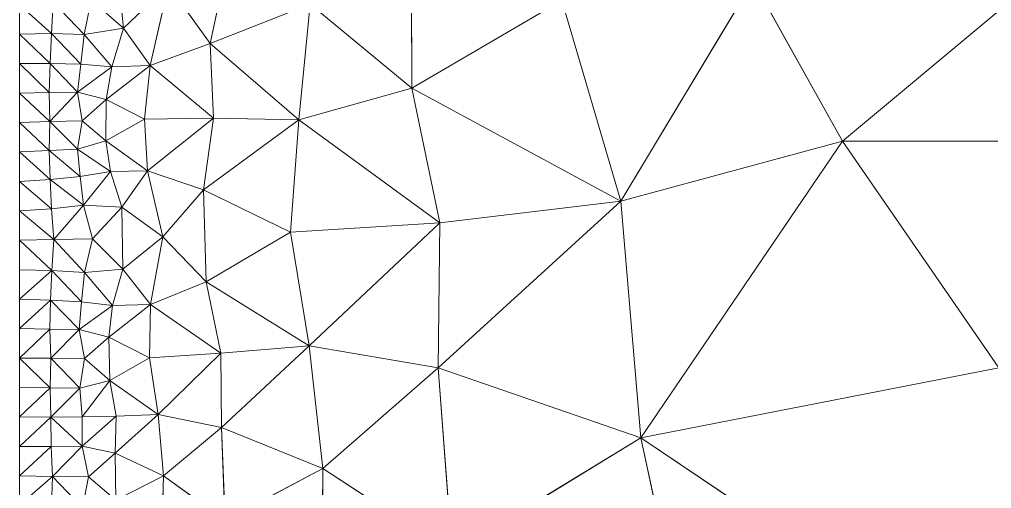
# Model space of a CAD drawing. Header units: metres. Extents: x 0 to 8, y 0 to 4.
# Drawn here: x 6 to 6.993, y 2.994 to 3.474 of the extents above; entities that cross this region are included whole.
import ezdxf

# ---------------------------------------------------------------- set-up
doc = ezdxf.new("R2010")
doc.units = ezdxf.units.M
doc.header["$MEASUREMENT"] = 0
doc.layers.add('losas-1', color=7, linetype='Continuous', lineweight=0)

msp = doc.modelspace()

# ---------------------------------------------------------------- linework, layer by layer
at = {"layer": 'losas-1'}
for p, q in [((6, 4), (6, 0)), ((6.39982, 3.61251), (6.40075, 3.40331)), ((6.21913, 3.56353), (6.19486, 3.44896)), ((6.10012, 3.52424), (6.10618, 3.46485)), ((6.15213, 3.50859), (6.10618, 3.46485)), ((6.15213, 3.50859), (6.13364, 3.42665)), ((6.19486, 3.44896), (6.15213, 3.50859)), ((6.74908, 3.51305), (6.61401, 3.28806)), ((6.8405, 3.34924), (6.74908, 3.51305)), ((6.03283, 3.45917), (6, 3.48872)), ((6.03283, 3.45917), (6.03441, 3.49115)), ((6.03441, 3.49115), (6.06599, 3.45842)), ((6.06599, 3.45842), (6.07316, 3.49347)), ((6.10618, 3.46485), (6.07316, 3.49347)), ((6.29676, 3.48926), (6.19486, 3.44896)), ((6.28536, 3.37114), (6.29676, 3.48926)), ((6.40075, 3.40331), (6.29676, 3.48926)), ((6.55394, 3.49287), (6.40075, 3.40331)), ((6.55394, 3.49287), (6.61401, 3.28806)), ((7, 3.48251), (6.8405, 3.34924)), ((6.10618, 3.46485), (6.06599, 3.45842)), ((6.09422, 3.42533), (6.10618, 3.46485)), ((6.13364, 3.42665), (6.10618, 3.46485)), ((6, 3.45865), (6.03283, 3.45917)), ((6.03137, 3.4286), (6, 3.45865)), ((6.03137, 3.4286), (6.03283, 3.45917)), ((6.03283, 3.45917), (6.06254, 3.42788)), ((6.06599, 3.45842), (6.03283, 3.45917)), ((6.06254, 3.42788), (6.06599, 3.45842)), ((6.06599, 3.45842), (6.09422, 3.42533)), ((6.19486, 3.44896), (6.13364, 3.42665)), ((6.19815, 3.37284), (6.19486, 3.44896)), ((6.28536, 3.37114), (6.19486, 3.44896)), ((6, 3.42857), (6.03137, 3.4286)), ((6.03039, 3.39889), (6, 3.42857)), ((6.03039, 3.39889), (6.03137, 3.4286)), ((6.03137, 3.4286), (6.05938, 3.3993)), ((6.06254, 3.42788), (6.03137, 3.4286)), ((6.05938, 3.3993), (6.06254, 3.42788)), ((6.09422, 3.42533), (6.05938, 3.3993)), ((6.09422, 3.42533), (6.06254, 3.42788)), ((6.13364, 3.42665), (6.08853, 3.39201)), ((6.09422, 3.42533), (6.08853, 3.39201)), ((6.13364, 3.42665), (6.09422, 3.42533)), ((6.13364, 3.42665), (6.12772, 3.37186)), ((6.13364, 3.42665), (6.19815, 3.37284)), ((6, 3.3985), (6.03039, 3.39889)), ((6.03111, 3.36927), (6, 3.3985)), ((6.05938, 3.3993), (6.03039, 3.39889)), ((6.03111, 3.36927), (6.03039, 3.39889)), ((6.05938, 3.3993), (6.03111, 3.36927)), ((6.06393, 3.37019), (6.05938, 3.3993)), ((6.08853, 3.39201), (6.05938, 3.3993)), ((6.40075, 3.40331), (6.28536, 3.37114)), ((6.42933, 3.26593), (6.40075, 3.40331)), ((6.61401, 3.28806), (6.40075, 3.40331)), ((6.08853, 3.39201), (6.06393, 3.37019)), ((6.08853, 3.39201), (6.0882, 3.34981)), ((6.12772, 3.37186), (6.08853, 3.39201)), ((6, 3.36842), (6.03111, 3.36927)), ((6.03031, 3.33969), (6, 3.36842)), ((6.03031, 3.33969), (6.03111, 3.36927)), ((6.06393, 3.37019), (6.03111, 3.36927)), ((6.03111, 3.36927), (6.05926, 3.34107)), ((6.05926, 3.34107), (6.06393, 3.37019)), ((6.0882, 3.34981), (6.06393, 3.37019)), ((6.12772, 3.37186), (6.0882, 3.34981)), ((6.19815, 3.37284), (6.12772, 3.37186)), ((6.12772, 3.37186), (6.13083, 3.31888)), ((6.19815, 3.37284), (6.13083, 3.31888)), ((6.18787, 3.29973), (6.19815, 3.37284)), ((6.28536, 3.37114), (6.18787, 3.29973)), ((6.28536, 3.37114), (6.19815, 3.37284)), ((6.28536, 3.37114), (6.27686, 3.25648)), ((6.28536, 3.37114), (6.42933, 3.26593)), ((6.0882, 3.34981), (6.05926, 3.34107)), ((6.09305, 3.31822), (6.0882, 3.34981)), ((6.0882, 3.34981), (6.13083, 3.31888)), ((6.61401, 3.28806), (6.8405, 3.34924)), ((6.8405, 3.34924), (6.63461, 3.04627)), ((7, 3.11781), (6.8405, 3.34924)), ((7.1595, 3.34924), (6.8405, 3.34924)), ((6, 3.33835), (6.03031, 3.33969)), ((6.03121, 3.31033), (6, 3.33835)), ((6.05926, 3.34107), (6.03031, 3.33969)), ((6.03121, 3.31033), (6.03031, 3.33969)), ((6.03031, 3.33969), (6.06205, 3.31324)), ((6.06205, 3.31324), (6.05926, 3.34107)), ((6.05926, 3.34107), (6.09305, 3.31822)), ((6.09305, 3.31822), (6.06205, 3.31324)), ((6.09305, 3.31822), (6.0655, 3.28385)), ((6.13083, 3.31888), (6.09305, 3.31822)), ((6.1046, 3.28209), (6.09305, 3.31822)), ((6.13083, 3.31888), (6.1046, 3.28209)), ((6.13083, 3.31888), (6.18787, 3.29973)), ((6.13083, 3.31888), (6.14649, 3.25155)), ((6, 3.30827), (6.03121, 3.31033)), ((6.03282, 3.28025), (6, 3.30827)), ((6.06205, 3.31324), (6.03121, 3.31033)), ((6.03282, 3.28025), (6.03121, 3.31033)), ((6.03121, 3.31033), (6.0655, 3.28385)), ((6.06205, 3.31324), (6.0655, 3.28385)), ((6.18787, 3.29973), (6.14649, 3.25155)), ((6.27686, 3.25648), (6.18787, 3.29973)), ((6.18787, 3.29973), (6.19051, 3.20574)), ((6.61401, 3.28806), (6.42746, 3.11784)), ((6.61401, 3.28806), (6.42933, 3.26593)), ((6.61401, 3.28806), (6.63461, 3.04627)), ((6, 3.2782), (6.03282, 3.28025)), ((6.03505, 3.24883), (6, 3.2782)), ((6.0655, 3.28385), (6.03282, 3.28025)), ((6.03505, 3.24883), (6.03282, 3.28025)), ((6.0655, 3.28385), (6.03505, 3.24883)), ((6.0655, 3.28385), (6.1046, 3.28209)), ((6.07471, 3.24969), (6.0655, 3.28385)), ((6.1046, 3.28209), (6.07471, 3.24969)), ((6.14649, 3.25155), (6.1046, 3.28209)), ((6.1046, 3.28209), (6.10566, 3.21848)), ((6.42933, 3.26593), (6.27686, 3.25648)), ((6.42933, 3.26593), (6.29576, 3.14039)), ((6.42746, 3.11784), (6.42933, 3.26593)), ((6.27686, 3.25648), (6.19051, 3.20574)), ((6.27686, 3.25648), (6.29576, 3.14039)), ((6, 3.24812), (6.03505, 3.24883)), ((6.03316, 3.21727), (6, 3.24812)), ((6.03505, 3.24883), (6.03316, 3.21727)), ((6.07471, 3.24969), (6.03505, 3.24883)), ((6.03505, 3.24883), (6.06628, 3.21506)), ((6.06628, 3.21506), (6.07471, 3.24969)), ((6.10566, 3.21848), (6.07471, 3.24969)), ((6.14649, 3.25155), (6.10566, 3.21848)), ((6.14649, 3.25155), (6.1337, 3.18264)), ((6.19051, 3.20574), (6.14649, 3.25155)), ((6, 3.21805), (6.03316, 3.21727)), ((6.03316, 3.21727), (6, 3.18797)), ((6.03316, 3.21727), (6.03182, 3.187)), ((6.03316, 3.21727), (6.06335, 3.18524)), ((6.06628, 3.21506), (6.03316, 3.21727)), ((6.10566, 3.21848), (6.06628, 3.21506)), ((6.09514, 3.18144), (6.10566, 3.21848)), ((6.1337, 3.18264), (6.10566, 3.21848)), ((6.06335, 3.18524), (6.06628, 3.21506)), ((6.06628, 3.21506), (6.09514, 3.18144)), ((6.19051, 3.20574), (6.1337, 3.18264)), ((6.20573, 3.13272), (6.19051, 3.20574)), ((6.29576, 3.14039), (6.19051, 3.20574)), ((6, 3.18797), (6.03182, 3.187)), ((6.03182, 3.187), (6, 3.15789)), ((6.03182, 3.187), (6.03115, 3.15741)), ((6.03182, 3.187), (6.06099, 3.15692)), ((6.06335, 3.18524), (6.03182, 3.187)), ((6.06099, 3.15692), (6.06335, 3.18524)), ((6.09514, 3.18144), (6.06099, 3.15692)), ((6.09514, 3.18144), (6.06335, 3.18524)), ((6.1337, 3.18264), (6.09112, 3.14899)), ((6.09112, 3.14899), (6.09514, 3.18144)), ((6.1337, 3.18264), (6.09514, 3.18144)), ((6.1337, 3.18264), (6.13281, 3.12787)), ((6.1337, 3.18264), (6.20573, 3.13272)), ((6, 3.15789), (6.03115, 3.15741)), ((6.03115, 3.15741), (6, 3.12782)), ((6.03115, 3.15741), (6.06099, 3.15692)), ((6.03215, 3.12753), (6.03115, 3.15741)), ((6.06099, 3.15692), (6.03215, 3.12753)), ((6.06099, 3.15692), (6.09112, 3.14899)), ((6.0663, 3.12719), (6.06099, 3.15692)), ((6.09112, 3.14899), (6.0663, 3.12719)), ((6.13281, 3.12787), (6.09112, 3.14899)), ((6.09112, 3.14899), (6.09229, 3.10481)), ((6.29576, 3.14039), (6.20573, 3.13272)), ((6.29576, 3.14039), (6.20628, 3.05671)), ((6.29576, 3.14039), (6.42746, 3.11784)), ((6.29576, 3.14039), (6.30962, 3.01501)), ((6, 3.12782), (6.03215, 3.12753)), ((6.03136, 3.09752), (6, 3.12782)), ((6.03136, 3.09752), (6.03215, 3.12753)), ((6.03215, 3.12753), (6.0615, 3.09711)), ((6.0663, 3.12719), (6.03215, 3.12753)), ((6.0615, 3.09711), (6.0663, 3.12719)), ((6.09229, 3.10481), (6.0663, 3.12719)), ((6.13281, 3.12787), (6.09229, 3.10481)), ((6.20573, 3.13272), (6.13281, 3.12787)), ((6.13281, 3.12787), (6.14176, 3.07019)), ((6.20573, 3.13272), (6.14176, 3.07019)), ((6.20628, 3.05671), (6.20573, 3.13272)), ((6.42746, 3.11784), (6.30962, 3.01501)), ((6.63461, 3.04627), (6.42746, 3.11784)), ((6.42746, 3.11784), (6.44192, 2.92873)), ((7, 3.11781), (6.63461, 3.04627)), ((6, 3.09774), (6.03136, 3.09752)), ((6.03136, 3.09752), (6, 3.06767)), ((6.03193, 3.06759), (6.03136, 3.09752)), ((6.0615, 3.09711), (6.03136, 3.09752)), ((6.0615, 3.09711), (6.03193, 3.06759)), ((6.09229, 3.10481), (6.0615, 3.09711)), ((6.0615, 3.09711), (6.06401, 3.06773)), ((6.09229, 3.10481), (6.06401, 3.06773)), ((6.09889, 3.06831), (6.09229, 3.10481)), ((6.14176, 3.07019), (6.09229, 3.10481)), ((6, 3.06767), (6.03193, 3.06759)), ((6.03193, 3.06759), (6, 3.03759)), ((6.06401, 3.06773), (6.03193, 3.06759)), ((6.03242, 3.03745), (6.03193, 3.06759)), ((6.03193, 3.06759), (6.06403, 3.03785)), ((6.06401, 3.06773), (6.09889, 3.06831)), ((6.06403, 3.03785), (6.06401, 3.06773)), ((6.09889, 3.06831), (6.06403, 3.03785)), ((6.14176, 3.07019), (6.09774, 3.03054)), ((6.09889, 3.06831), (6.09774, 3.03054)), ((6.14176, 3.07019), (6.09889, 3.06831)), ((6.14176, 3.07019), (6.20628, 3.05671)), ((6.14176, 3.07019), (6.1472, 3.00749)), ((6.20628, 3.05671), (6.1472, 3.00749)), ((6.30962, 3.01501), (6.20628, 3.05671)), ((6.20628, 3.05671), (6.20994, 2.96208)), ((6, 3.03759), (6.03242, 3.03745)), ((6.03242, 3.03745), (6, 3.00752)), ((6.06403, 3.03785), (6.03242, 3.03745)), ((6.03384, 3.00685), (6.03242, 3.03745)), ((6.06403, 3.03785), (6.03384, 3.00685)), ((6.07045, 3.00646), (6.06403, 3.03785)), ((6.09774, 3.03054), (6.06403, 3.03785)), ((6.63461, 3.04627), (6.44192, 2.92873)), ((6.69107, 2.78267), (6.63461, 3.04627)), ((6.63461, 3.04627), (7, 2.80062)), ((6.09774, 3.03054), (6.07045, 3.00646)), ((6.1472, 3.00749), (6.09774, 3.03054)), ((6.09774, 3.03054), (6.09835, 2.98252)), ((6, 3.00752), (6.03384, 3.00685)), ((6.1472, 3.00749), (6.09835, 2.98252)), ((6.14522, 2.94328), (6.1472, 3.00749)), ((6.20994, 2.96208), (6.1472, 3.00749)), ((6.30962, 3.01501), (6.20994, 2.96208)), ((6.30948, 2.88551), (6.30962, 3.01501)), ((6.44192, 2.92873), (6.30962, 3.01501)), ((6.03384, 3.00685), (6, 2.97744)), ((6.03261, 2.97614), (6.03384, 3.00685)), ((6.03384, 3.00685), (6.06447, 2.97488)), ((6.07045, 3.00646), (6.03384, 3.00685)), ((6.06447, 2.97488), (6.07045, 3.00646)), ((6.09835, 2.98252), (6.07045, 3.00646))]:
    msp.add_line(p, q, dxfattribs=at)
for points in [[(6.40075, 3.40331), (6.39982, 3.61251), (6.29676, 3.48926)], [(6.40075, 3.40331), (6.55394, 3.49287), (6.39982, 3.61251)], [(6.19486, 3.44896), (6.21913, 3.56353), (6.15213, 3.50859)], [(6.19486, 3.44896), (6.29676, 3.48926), (6.21913, 3.56353)], [(6.10618, 3.46485), (6.10012, 3.52424), (6.07316, 3.49347)], [(6.10618, 3.46485), (6.15213, 3.50859), (6.10012, 3.52424)], [(6.10618, 3.46485), (6.13364, 3.42665), (6.15213, 3.50859)], [(6.15213, 3.50859), (6.13364, 3.42665), (6.19486, 3.44896)], [(6.61401, 3.28806), (6.74908, 3.51305), (6.55394, 3.49287)], [(6.61401, 3.28806), (6.8405, 3.34924), (6.74908, 3.51305)], [(6.74908, 3.51305), (6.8405, 3.34924), (7, 3.48251)], [(6, 3.48872), (6.03283, 3.45917), (6.03441, 3.49115)], [(6.03283, 3.45917), (6.06599, 3.45842), (6.03441, 3.49115)], [(6.03441, 3.49115), (6.06599, 3.45842), (6.07316, 3.49347)], [(6.06599, 3.45842), (6.10618, 3.46485), (6.07316, 3.49347)], [(6.19486, 3.44896), (6.28536, 3.37114), (6.29676, 3.48926)], [(6.28536, 3.37114), (6.40075, 3.40331), (6.29676, 3.48926)], [(6.40075, 3.40331), (6.61401, 3.28806), (6.55394, 3.49287)], [(6.8405, 3.34924), (7.1595, 3.34924), (7, 3.48251)], [(6.06599, 3.45842), (6.09422, 3.42533), (6.10618, 3.46485)], [(6.09422, 3.42533), (6.13364, 3.42665), (6.10618, 3.46485)], [(6, 3.45865), (6.03137, 3.4286), (6.03283, 3.45917)], [(6.03137, 3.4286), (6.06254, 3.42788), (6.03283, 3.45917)], [(6.03283, 3.45917), (6.06254, 3.42788), (6.06599, 3.45842)], [(6.06254, 3.42788), (6.09422, 3.42533), (6.06599, 3.45842)], [(6.13364, 3.42665), (6.19815, 3.37284), (6.19486, 3.44896)], [(6.19486, 3.44896), (6.19815, 3.37284), (6.28536, 3.37114)], [(6, 3.42857), (6.03039, 3.39889), (6.03137, 3.4286)], [(6.03039, 3.39889), (6.05938, 3.3993), (6.03137, 3.4286)], [(6.03137, 3.4286), (6.05938, 3.3993), (6.06254, 3.42788)], [(6.05938, 3.3993), (6.09422, 3.42533), (6.06254, 3.42788)], [(6.05938, 3.3993), (6.08853, 3.39201), (6.09422, 3.42533)], [(6.08853, 3.39201), (6.12772, 3.37186), (6.13364, 3.42665)], [(6.08853, 3.39201), (6.13364, 3.42665), (6.09422, 3.42533)], [(6.12772, 3.37186), (6.19815, 3.37284), (6.13364, 3.42665)], [(6, 3.3985), (6.03111, 3.36927), (6.03039, 3.39889)], [(6.03111, 3.36927), (6.05938, 3.3993), (6.03039, 3.39889)], [(6.03111, 3.36927), (6.06393, 3.37019), (6.05938, 3.3993)], [(6.06393, 3.37019), (6.08853, 3.39201), (6.05938, 3.3993)], [(6.28536, 3.37114), (6.42933, 3.26593), (6.40075, 3.40331)], [(6.40075, 3.40331), (6.42933, 3.26593), (6.61401, 3.28806)], [(6.0882, 3.34981), (6.08853, 3.39201), (6.06393, 3.37019)], [(6.0882, 3.34981), (6.12772, 3.37186), (6.08853, 3.39201)], [(6, 3.36842), (6.03031, 3.33969), (6.03111, 3.36927)], [(6.03031, 3.33969), (6.05926, 3.34107), (6.03111, 3.36927)], [(6.03111, 3.36927), (6.05926, 3.34107), (6.06393, 3.37019)], [(6.05926, 3.34107), (6.0882, 3.34981), (6.06393, 3.37019)], [(6.0882, 3.34981), (6.13083, 3.31888), (6.12772, 3.37186)], [(6.13083, 3.31888), (6.19815, 3.37284), (6.12772, 3.37186)], [(6.13083, 3.31888), (6.18787, 3.29973), (6.19815, 3.37284)], [(6.18787, 3.29973), (6.28536, 3.37114), (6.19815, 3.37284)], [(6.18787, 3.29973), (6.27686, 3.25648), (6.28536, 3.37114)], [(6.27686, 3.25648), (6.42933, 3.26593), (6.28536, 3.37114)], [(6.05926, 3.34107), (6.09305, 3.31822), (6.0882, 3.34981)], [(6.09305, 3.31822), (6.13083, 3.31888), (6.0882, 3.34981)], [(6.61401, 3.28806), (6.63461, 3.04627), (6.8405, 3.34924)], [(6.8405, 3.34924), (6.63461, 3.04627), (7, 3.11781)], [(6.8405, 3.34924), (7, 3.11781), (7.1595, 3.34924)], [(6, 3.33835), (6.03121, 3.31033), (6.03031, 3.33969)], [(6.03031, 3.33969), (6.06205, 3.31324), (6.05926, 3.34107)], [(6.03121, 3.31033), (6.06205, 3.31324), (6.03031, 3.33969)], [(6.06205, 3.31324), (6.09305, 3.31822), (6.05926, 3.34107)], [(6.0655, 3.28385), (6.09305, 3.31822), (6.06205, 3.31324)], [(6.0655, 3.28385), (6.1046, 3.28209), (6.09305, 3.31822)], [(6.1046, 3.28209), (6.13083, 3.31888), (6.09305, 3.31822)], [(6.1046, 3.28209), (6.14649, 3.25155), (6.13083, 3.31888)], [(6.13083, 3.31888), (6.14649, 3.25155), (6.18787, 3.29973)], [(6, 3.30827), (6.03282, 3.28025), (6.03121, 3.31033)], [(6.03121, 3.31033), (6.0655, 3.28385), (6.06205, 3.31324)], [(6.03282, 3.28025), (6.0655, 3.28385), (6.03121, 3.31033)], [(6.19051, 3.20574), (6.18787, 3.29973), (6.14649, 3.25155)], [(6.19051, 3.20574), (6.27686, 3.25648), (6.18787, 3.29973)], [(6.42746, 3.11784), (6.63461, 3.04627), (6.61401, 3.28806)], [(6.42746, 3.11784), (6.61401, 3.28806), (6.42933, 3.26593)], [(6, 3.2782), (6.03505, 3.24883), (6.03282, 3.28025)], [(6.03505, 3.24883), (6.0655, 3.28385), (6.03282, 3.28025)], [(6.03505, 3.24883), (6.07471, 3.24969), (6.0655, 3.28385)], [(6.07471, 3.24969), (6.1046, 3.28209), (6.0655, 3.28385)], [(6.10566, 3.21848), (6.1046, 3.28209), (6.07471, 3.24969)], [(6.10566, 3.21848), (6.14649, 3.25155), (6.1046, 3.28209)], [(6.29576, 3.14039), (6.42933, 3.26593), (6.27686, 3.25648)], [(6.29576, 3.14039), (6.42746, 3.11784), (6.42933, 3.26593)], [(6.19051, 3.20574), (6.29576, 3.14039), (6.27686, 3.25648)], [(6, 3.24812), (6.03316, 3.21727), (6.03505, 3.24883)], [(6.03316, 3.21727), (6.06628, 3.21506), (6.03505, 3.24883)], [(6.03505, 3.24883), (6.06628, 3.21506), (6.07471, 3.24969)], [(6.06628, 3.21506), (6.10566, 3.21848), (6.07471, 3.24969)], [(6.1337, 3.18264), (6.14649, 3.25155), (6.10566, 3.21848)], [(6.1337, 3.18264), (6.19051, 3.20574), (6.14649, 3.25155)], [(6.03316, 3.21727), (6, 3.18797), (6.03182, 3.187)], [(6.03182, 3.187), (6.06335, 3.18524), (6.03316, 3.21727)], [(6.03316, 3.21727), (6.06335, 3.18524), (6.06628, 3.21506)], [(6.06628, 3.21506), (6.09514, 3.18144), (6.10566, 3.21848)], [(6.09514, 3.18144), (6.1337, 3.18264), (6.10566, 3.21848)], [(6.06335, 3.18524), (6.09514, 3.18144), (6.06628, 3.21506)], [(6.1337, 3.18264), (6.20573, 3.13272), (6.19051, 3.20574)], [(6.19051, 3.20574), (6.20573, 3.13272), (6.29576, 3.14039)], [(6.03182, 3.187), (6, 3.15789), (6.03115, 3.15741)], [(6.03115, 3.15741), (6.06099, 3.15692), (6.03182, 3.187)], [(6.03182, 3.187), (6.06099, 3.15692), (6.06335, 3.18524)], [(6.06099, 3.15692), (6.09514, 3.18144), (6.06335, 3.18524)], [(6.06099, 3.15692), (6.09112, 3.14899), (6.09514, 3.18144)], [(6.09112, 3.14899), (6.13281, 3.12787), (6.1337, 3.18264)], [(6.09112, 3.14899), (6.1337, 3.18264), (6.09514, 3.18144)], [(6.13281, 3.12787), (6.20573, 3.13272), (6.1337, 3.18264)], [(6.03115, 3.15741), (6, 3.12782), (6.03215, 3.12753)], [(6.03215, 3.12753), (6.06099, 3.15692), (6.03115, 3.15741)], [(6.03215, 3.12753), (6.0663, 3.12719), (6.06099, 3.15692)], [(6.0663, 3.12719), (6.09112, 3.14899), (6.06099, 3.15692)], [(6.09229, 3.10481), (6.09112, 3.14899), (6.0663, 3.12719)], [(6.09229, 3.10481), (6.13281, 3.12787), (6.09112, 3.14899)], [(6.20628, 3.05671), (6.29576, 3.14039), (6.20573, 3.13272)], [(6.20628, 3.05671), (6.30962, 3.01501), (6.29576, 3.14039)], [(6.30962, 3.01501), (6.42746, 3.11784), (6.29576, 3.14039)], [(6, 3.12782), (6.03136, 3.09752), (6.03215, 3.12753)], [(6.03136, 3.09752), (6.0615, 3.09711), (6.03215, 3.12753)], [(6.03215, 3.12753), (6.0615, 3.09711), (6.0663, 3.12719)], [(6.0615, 3.09711), (6.09229, 3.10481), (6.0663, 3.12719)], [(6.09229, 3.10481), (6.14176, 3.07019), (6.13281, 3.12787)], [(6.14176, 3.07019), (6.20573, 3.13272), (6.13281, 3.12787)], [(6.14176, 3.07019), (6.20628, 3.05671), (6.20573, 3.13272)], [(6.44192, 2.92873), (6.42746, 3.11784), (6.30962, 3.01501)], [(6.44192, 2.92873), (6.63461, 3.04627), (6.42746, 3.11784)], [(6.63461, 3.04627), (7, 2.80062), (7, 3.11781)], [(6.03136, 3.09752), (6, 3.06767), (6.03193, 3.06759)], [(6.03193, 3.06759), (6.0615, 3.09711), (6.03136, 3.09752)], [(6.03193, 3.06759), (6.06401, 3.06773), (6.0615, 3.09711)], [(6.06401, 3.06773), (6.09229, 3.10481), (6.0615, 3.09711)], [(6.06401, 3.06773), (6.09889, 3.06831), (6.09229, 3.10481)], [(6.09229, 3.10481), (6.09889, 3.06831), (6.14176, 3.07019)], [(6.03193, 3.06759), (6, 3.03759), (6.03242, 3.03745)], [(6.03193, 3.06759), (6.06403, 3.03785), (6.06401, 3.06773)], [(6.03242, 3.03745), (6.06403, 3.03785), (6.03193, 3.06759)], [(6.06403, 3.03785), (6.09889, 3.06831), (6.06401, 3.06773)], [(6.06403, 3.03785), (6.09774, 3.03054), (6.09889, 3.06831)], [(6.09774, 3.03054), (6.1472, 3.00749), (6.14176, 3.07019)], [(6.09774, 3.03054), (6.14176, 3.07019), (6.09889, 3.06831)], [(6.1472, 3.00749), (6.20628, 3.05671), (6.14176, 3.07019)], [(6.20994, 2.96208), (6.20628, 3.05671), (6.1472, 3.00749)], [(6.20994, 2.96208), (6.30962, 3.01501), (6.20628, 3.05671)], [(6.03242, 3.03745), (6, 3.00752), (6.03384, 3.00685)], [(6.03384, 3.00685), (6.06403, 3.03785), (6.03242, 3.03745)], [(6.03384, 3.00685), (6.07045, 3.00646), (6.06403, 3.03785)], [(6.07045, 3.00646), (6.09774, 3.03054), (6.06403, 3.03785)], [(6.44192, 2.92873), (6.69107, 2.78267), (6.63461, 3.04627)], [(6.69107, 2.78267), (7, 2.80062), (6.63461, 3.04627)], [(6.09835, 2.98252), (6.09774, 3.03054), (6.07045, 3.00646)], [(6.09835, 2.98252), (6.1472, 3.00749), (6.09774, 3.03054)], [(6.09835, 2.98252), (6.14522, 2.94328), (6.1472, 3.00749)], [(6.14522, 2.94328), (6.20994, 2.96208), (6.1472, 3.00749)], [(6.20994, 2.96208), (6.30948, 2.88551), (6.30962, 3.01501)], [(6.30948, 2.88551), (6.44192, 2.92873), (6.30962, 3.01501)], [(6.03384, 3.00685), (6, 2.97744), (6.03261, 2.97614)], [(6.03261, 2.97614), (6.06447, 2.97488), (6.03384, 3.00685)], [(6.03384, 3.00685), (6.06447, 2.97488), (6.07045, 3.00646)], [(6.06447, 2.97488), (6.09835, 2.98252), (6.07045, 3.00646)]]:
    msp.add_3dface(points, dxfattribs=at)
at = {"layer": 'losas-1', "invisible_edges": 1}
for points in [[(6, 3.48872), (6, 3.45865), (6.03283, 3.45917)], [(6, 3.45865), (6, 3.42857), (6.03137, 3.4286)], [(6, 3.42857), (6, 3.3985), (6.03039, 3.39889)], [(6, 3.3985), (6, 3.36842), (6.03111, 3.36927)], [(6, 3.36842), (6, 3.33835), (6.03031, 3.33969)], [(6, 3.33835), (6, 3.30827), (6.03121, 3.31033)], [(6, 3.30827), (6, 3.2782), (6.03282, 3.28025)], [(6, 3.2782), (6, 3.24812), (6.03505, 3.24883)], [(6, 3.24812), (6, 3.21805), (6.03316, 3.21727)], [(6, 3.21805), (6, 3.18797), (6.03316, 3.21727)], [(6, 3.18797), (6, 3.15789), (6.03182, 3.187)], [(6, 3.15789), (6, 3.12782), (6.03115, 3.15741)], [(6, 3.12782), (6, 3.09774), (6.03136, 3.09752)], [(6, 3.09774), (6, 3.06767), (6.03136, 3.09752)], [(6, 3.06767), (6, 3.03759), (6.03193, 3.06759)], [(6, 3.03759), (6, 3.00752), (6.03242, 3.03745)], [(6, 3.00752), (6, 2.97744), (6.03384, 3.00685)]]:
    msp.add_3dface(points, dxfattribs=at)

doc.saveas('drawing.dxf')
